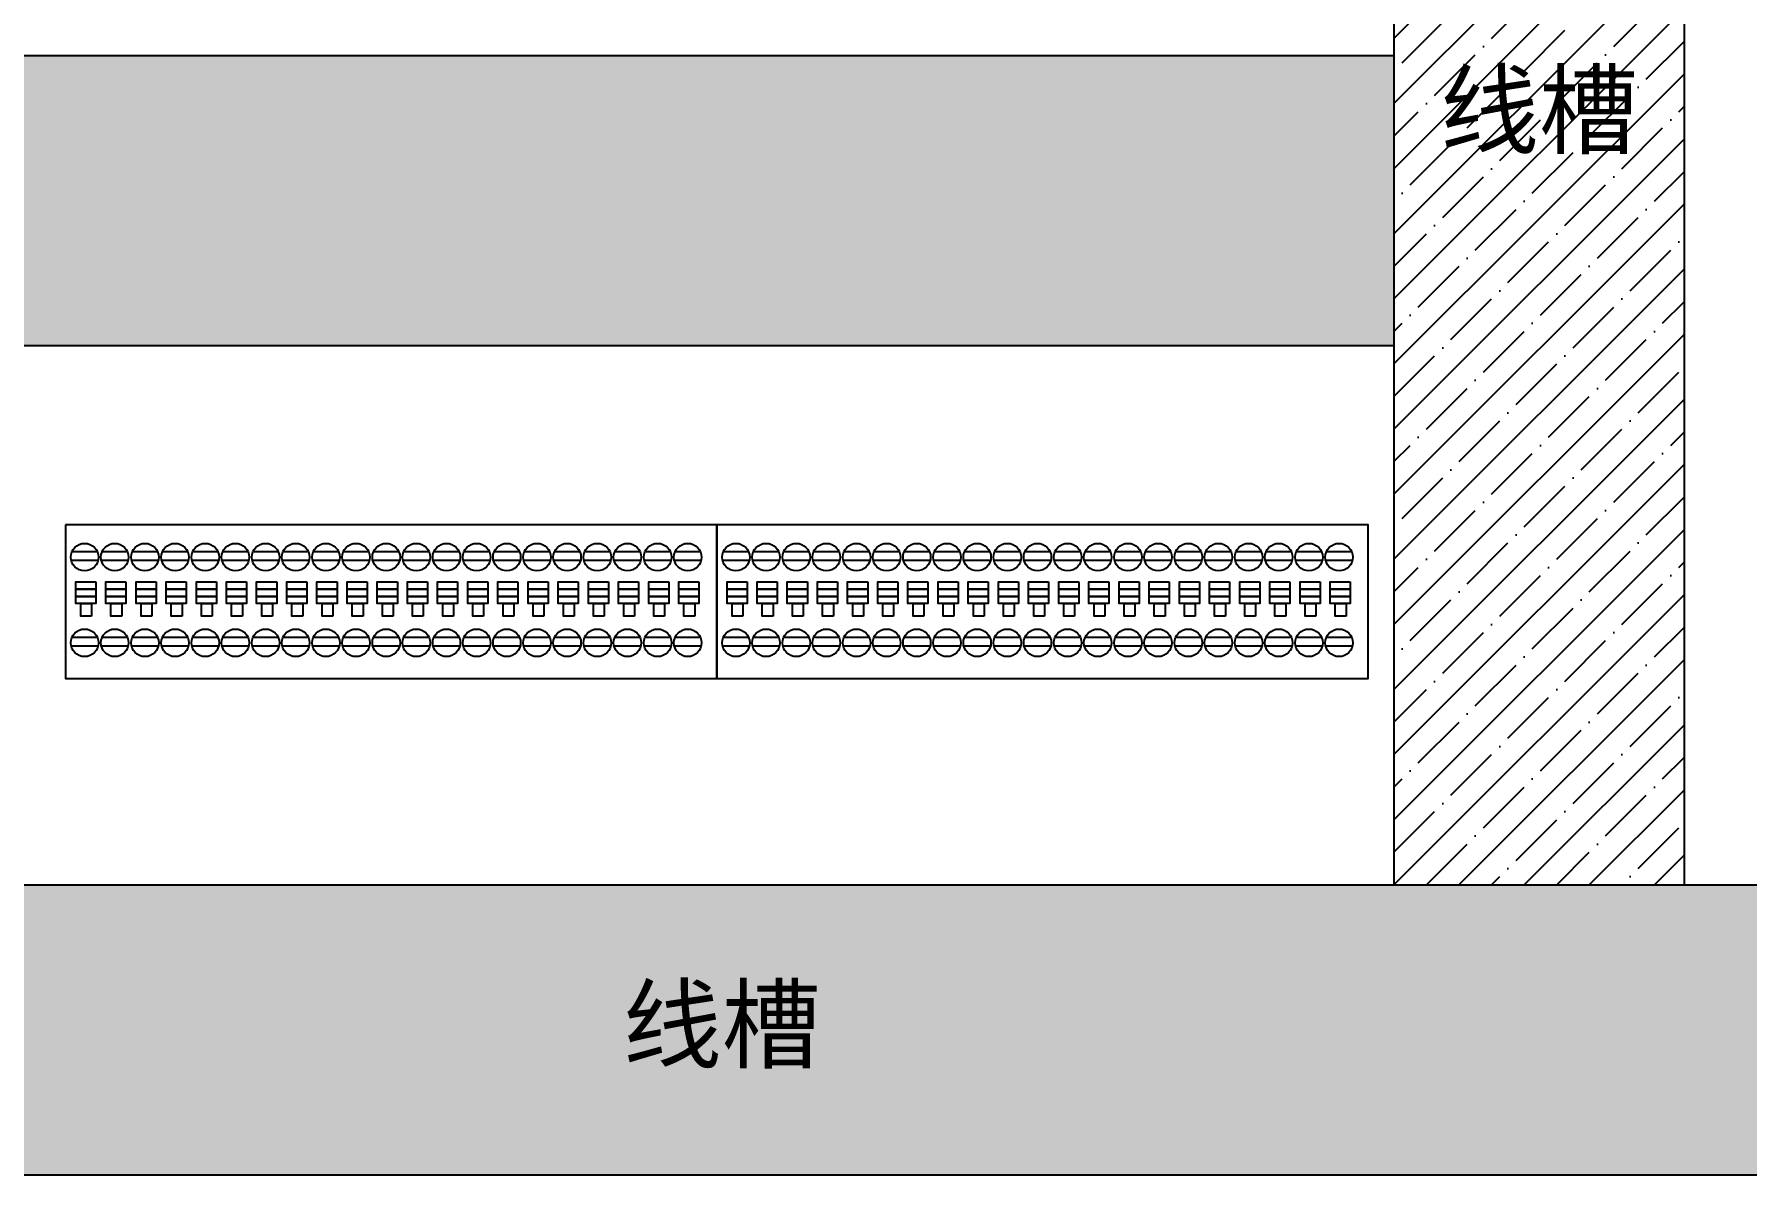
# Model space of a CAD drawing. Header units: millimetres. Extents: x -97 to 5214, y -62 to 3239.
# Drawn here: x 3218.4 to 3454.5, y 639.4 to 796.7 of the extents above; entities that cross this region are included whole.
import ezdxf

# ---------------------------------------------------------------- set-up
doc = ezdxf.new("R2010")
doc.units = ezdxf.units.MM
doc.styles.get("Standard").update_dxf_attribs({"font": 'SimSun.ttf'})

msp = doc.modelspace()

# ---------------------------------------------------------------- hatches: boundary and pattern name
at = {"lineweight": -2}
h = msp.add_hatch(dxfattribs=at)
h.set_pattern_fill('ANSI35,_O', color=0)
h.set_pattern_definition([(45, (0, 0), (-4.490128, 4.490128), []), (45, (4.49, 0), (-4.490128, 4.490128), [7.9375, -1.5875, 0, -1.5875])])
h.paths.add_polyline_path([(3936.475, 1099.417), (2736.475, 1099.417), (2736.475, 639.417), (3936.475, 639.417)])
h.paths.add_polyline_path([(2776.475, 679.417), (2776.475, 1059.417), (3896.475, 1059.417), (3896.475, 679.417)], flags=16)
h.paths.add_polyline_path([(3229.928, 707.861), (3140.141, 707.861), (3140.141, 729.076), (3229.928, 729.076), (3319.714, 729.076), (3319.714, 707.861)], flags=0)
h.paths.add_polyline_path([(3234.793, 712.793, -1), (3238.602, 712.793, -1)], flags=0)
h.paths.add_polyline_path([(3238.951, 712.793, -1), (3242.76, 712.793, -1)], flags=0)
h.paths.add_polyline_path([(3230.635, 712.793, -1), (3234.444, 712.793, -1)], flags=0)
h.paths.add_polyline_path([(3243.108, 712.793, -1), (3246.917, 712.793, -1)], flags=0)
h.paths.add_polyline_path([(3247.266, 712.793, -1), (3251.075, 712.793, -1)], flags=0)
h.paths.add_polyline_path([(3224.002, 712.793, -1), (3227.811, 712.793, -1)], flags=0)
h.paths.add_polyline_path([(3251.424, 712.793, -1), (3255.233, 712.793, -1)], flags=0)
h.paths.add_polyline_path([(3219.844, 712.793, -1), (3223.653, 712.793, -1)], flags=0)
h.paths.add_polyline_path([(3255.581, 712.793, -1), (3259.39, 712.793, -1)], flags=0)
h.paths.add_polyline_path([(3215.686, 712.793, -1), (3219.495, 712.793, -1)], flags=0)
h.paths.add_polyline_path([(3259.739, 712.793, -1), (3263.548, 712.793, -1)], flags=0)
h.paths.add_polyline_path([(3211.529, 712.793, -1), (3215.338, 712.793, -1)], flags=0)
h.paths.add_polyline_path([(3237.658, 716.49), (3236.175, 716.49), (3236.175, 718.208), (3235.471, 718.208), (3235.471, 719.206), (3235.471, 720.203), (3235.471, 721.201), (3238.235, 721.201), (3238.235, 720.203), (3238.235, 719.206), (3238.235, 718.208), (3237.658, 718.208)], flags=0)
h.paths.add_polyline_path([(3240.332, 716.49), (3240.332, 718.208), (3239.629, 718.208), (3239.629, 719.206), (3239.629, 720.203), (3239.629, 721.201), (3242.392, 721.201), (3242.392, 720.203), (3242.392, 719.206), (3242.392, 718.208), (3241.816, 718.208), (3241.816, 716.49)], flags=0)
h.paths.add_polyline_path([(3233.501, 716.49), (3232.017, 716.49), (3232.017, 718.208), (3231.313, 718.208), (3231.313, 719.206), (3231.313, 720.203), (3231.313, 721.201), (3234.077, 721.201), (3234.077, 720.203), (3234.077, 719.206), (3234.077, 718.208), (3233.501, 718.208)], flags=0)
h.paths.add_polyline_path([(3244.49, 716.49), (3244.49, 718.208), (3243.786, 718.208), (3243.786, 719.206), (3243.786, 720.203), (3243.786, 721.201), (3246.55, 721.201), (3246.55, 720.203), (3246.55, 719.206), (3246.55, 718.208), (3245.973, 718.208), (3245.973, 716.49)], flags=0)
h.paths.add_polyline_path([(3248.648, 716.49), (3248.648, 718.208), (3247.944, 718.208), (3247.944, 719.206), (3247.944, 720.203), (3247.944, 721.201), (3250.707, 721.201), (3250.707, 720.203), (3250.707, 719.206), (3250.707, 718.208), (3250.131, 718.208), (3250.131, 716.49)], flags=0)
h.paths.add_polyline_path([(3226.867, 716.49), (3225.383, 716.49), (3225.383, 718.208), (3224.68, 718.208), (3224.68, 719.206), (3224.68, 720.203), (3224.68, 721.201), (3227.443, 721.201), (3227.443, 720.203), (3227.443, 719.206), (3227.443, 718.208), (3226.867, 718.208)], flags=0)
h.paths.add_polyline_path([(3263.896, 712.793, -1), (3267.705, 712.793, -1)], flags=0)
h.paths.add_polyline_path([(3207.371, 712.793, -1), (3211.18, 712.793, -1)], flags=0)
h.paths.add_polyline_path([(3252.805, 716.49), (3252.805, 718.208), (3252.102, 718.208), (3252.102, 719.206), (3252.102, 720.203), (3252.102, 721.201), (3254.865, 721.201), (3254.865, 720.203), (3254.865, 719.206), (3254.865, 718.208), (3254.289, 718.208), (3254.289, 716.49)], flags=0)
h.paths.add_polyline_path([(3222.709, 716.49), (3221.226, 716.49), (3221.226, 718.208), (3220.522, 718.208), (3220.522, 719.206), (3220.522, 720.203), (3220.522, 721.201), (3223.285, 721.201), (3223.285, 720.203), (3223.285, 719.206), (3223.285, 718.208), (3222.709, 718.208)], flags=0)
h.paths.add_polyline_path([(3256.963, 716.49), (3256.963, 718.208), (3256.259, 718.208), (3256.259, 719.206), (3256.259, 720.203), (3256.259, 721.201), (3259.023, 721.201), (3259.023, 720.203), (3259.023, 719.206), (3259.023, 718.208), (3258.446, 718.208), (3258.446, 716.49)], flags=0)
h.paths.add_polyline_path([(3218.551, 716.49), (3217.068, 716.49), (3217.068, 718.208), (3216.364, 718.208), (3216.364, 719.206), (3216.364, 720.203), (3216.364, 721.201), (3219.128, 721.201), (3219.128, 720.203), (3219.128, 719.206), (3219.128, 718.208), (3218.551, 718.208)], flags=0)
h.paths.add_polyline_path([(3268.054, 712.793, -1), (3271.863, 712.793, -1)], flags=0)
h.paths.add_polyline_path([(3203.214, 712.793, -1), (3207.023, 712.793, -1)], flags=0)
h.paths.add_polyline_path([(3261.12, 716.49), (3261.12, 718.208), (3260.417, 718.208), (3260.417, 719.206), (3260.417, 720.203), (3260.417, 721.201), (3263.18, 721.201), (3263.18, 720.203), (3263.18, 719.206), (3263.18, 718.208), (3262.604, 718.208), (3262.604, 716.49)], flags=0)
h.paths.add_polyline_path([(3214.394, 716.49), (3212.91, 716.49), (3212.91, 718.208), (3212.207, 718.208), (3212.207, 719.206), (3212.207, 720.203), (3212.207, 721.201), (3214.97, 721.201), (3214.97, 720.203), (3214.97, 719.206), (3214.97, 718.208), (3214.394, 718.208)], flags=0)
h.paths.add_polyline_path([(3272.212, 712.793, -1), (3276.021, 712.793, -1)], flags=0)
h.paths.add_polyline_path([(3199.056, 712.793, -1), (3202.865, 712.793, -1)], flags=0)
h.paths.add_polyline_path([(3234.793, 724.617, -1), (3238.602, 724.617, -1)], flags=0)
h.paths.add_polyline_path([(3238.951, 724.617, -1), (3242.76, 724.617, -1)], flags=0)
h.paths.add_polyline_path([(3265.278, 716.49), (3265.278, 718.208), (3264.574, 718.208), (3264.574, 719.206), (3264.574, 720.203), (3264.574, 721.201), (3267.338, 721.201), (3267.338, 720.203), (3267.338, 719.206), (3267.338, 718.208), (3266.761, 718.208), (3266.761, 716.49)], flags=0)
h.paths.add_polyline_path([(3230.635, 724.617, -1), (3234.444, 724.617, -1)], flags=0)
h.paths.add_polyline_path([(3210.236, 716.49), (3208.753, 716.49), (3208.753, 718.208), (3208.049, 718.208), (3208.049, 719.206), (3208.049, 720.203), (3208.049, 721.201), (3210.813, 721.201), (3210.813, 720.203), (3210.813, 719.206), (3210.813, 718.208), (3210.236, 718.208)], flags=0)
h.paths.add_polyline_path([(3243.108, 724.617, -1), (3246.917, 724.617, -1)], flags=0)
h.paths.add_polyline_path([(3247.266, 724.617, -1), (3251.075, 724.617, -1)], flags=0)
h.paths.add_polyline_path([(3224.002, 724.617, -1), (3227.811, 724.617, -1)], flags=0)
h.paths.add_polyline_path([(3251.424, 724.617, -1), (3255.233, 724.617, -1)], flags=0)
h.paths.add_polyline_path([(3219.844, 724.617, -1), (3223.653, 724.617, -1)], flags=0)
h.paths.add_polyline_path([(3276.369, 712.793, -1), (3280.178, 712.793, -1)], flags=0)
h.paths.add_polyline_path([(3269.436, 716.49), (3269.436, 718.208), (3268.732, 718.208), (3268.732, 719.206), (3268.732, 720.203), (3268.732, 721.201), (3271.495, 721.201), (3271.495, 720.203), (3271.495, 719.206), (3271.495, 718.208), (3270.919, 718.208), (3270.919, 716.49)], flags=0)
h.paths.add_polyline_path([(3206.079, 716.49), (3204.595, 716.49), (3204.595, 718.208), (3203.892, 718.208), (3203.892, 719.206), (3203.892, 720.203), (3203.892, 721.201), (3206.655, 721.201), (3206.655, 720.203), (3206.655, 719.206), (3206.655, 718.208), (3206.079, 718.208)], flags=0)
h.paths.add_polyline_path([(3194.898, 712.793, -1), (3198.707, 712.793, -1)], flags=0)
h.paths.add_polyline_path([(3255.581, 724.617, -1), (3259.39, 724.617, -1)], flags=0)
h.paths.add_polyline_path([(3215.686, 724.617, -1), (3219.495, 724.617, -1)], flags=0)
h.paths.add_polyline_path([(3273.593, 716.49), (3273.593, 718.208), (3272.89, 718.208), (3272.89, 719.206), (3272.89, 720.203), (3272.89, 721.201), (3275.653, 721.201), (3275.653, 720.203), (3275.653, 719.206), (3275.653, 718.208), (3275.077, 718.208), (3275.077, 716.49)], flags=0)
h.paths.add_polyline_path([(3259.739, 724.617, -1), (3263.548, 724.617, -1)], flags=0)
h.paths.add_polyline_path([(3201.921, 716.49), (3200.438, 716.49), (3200.438, 718.208), (3199.734, 718.208), (3199.734, 719.206), (3199.734, 720.203), (3199.734, 721.201), (3202.497, 721.201), (3202.497, 720.203), (3202.497, 719.206), (3202.497, 718.208), (3201.921, 718.208)], flags=0)
h.paths.add_polyline_path([(3211.529, 724.617, -1), (3215.338, 724.617, -1)], flags=0)
h.paths.add_polyline_path([(3280.527, 712.793, -1), (3284.336, 712.793, -1)], flags=0)
h.paths.add_polyline_path([(3190.741, 712.793, -1), (3194.55, 712.793, -1)], flags=0)
h.paths.add_polyline_path([(3263.896, 724.617, -1), (3267.705, 724.617, -1)], flags=0)
h.paths.add_polyline_path([(3207.371, 724.617, -1), (3211.18, 724.617, -1)], flags=0)
h.paths.add_polyline_path([(3277.751, 716.49), (3277.751, 718.208), (3277.047, 718.208), (3277.047, 719.206), (3277.047, 720.203), (3277.047, 721.201), (3279.811, 721.201), (3279.811, 720.203), (3279.811, 719.206), (3279.811, 718.208), (3279.234, 718.208), (3279.234, 716.49)], flags=0)
h.paths.add_polyline_path([(3197.763, 716.49), (3196.28, 716.49), (3196.28, 718.208), (3195.576, 718.208), (3195.576, 719.206), (3195.576, 720.203), (3195.576, 721.201), (3198.34, 721.201), (3198.34, 720.203), (3198.34, 719.206), (3198.34, 718.208), (3197.763, 718.208)], flags=0)
h.paths.add_polyline_path([(3284.684, 712.793, -1), (3288.493, 712.793, -1)], flags=0)
h.paths.add_polyline_path([(3268.054, 724.617, -1), (3271.863, 724.617, -1)], flags=0)
h.paths.add_polyline_path([(3186.583, 712.793, -1), (3190.392, 712.793, -1)], flags=0)
h.paths.add_polyline_path([(3203.214, 724.617, -1), (3207.023, 724.617, -1)], flags=0)
h.paths.add_polyline_path([(3281.908, 716.49), (3281.908, 718.208), (3281.205, 718.208), (3281.205, 719.206), (3281.205, 720.203), (3281.205, 721.201), (3283.968, 721.201), (3283.968, 720.203), (3283.968, 719.206), (3283.968, 718.208), (3283.392, 718.208), (3283.392, 716.49)], flags=0)
h.paths.add_polyline_path([(3193.606, 716.49), (3192.122, 716.49), (3192.122, 718.208), (3191.419, 718.208), (3191.419, 719.206), (3191.419, 720.203), (3191.419, 721.201), (3194.182, 721.201), (3194.182, 720.203), (3194.182, 719.206), (3194.182, 718.208), (3193.606, 718.208)], flags=0)
h.paths.add_polyline_path([(3272.212, 724.617, -1), (3276.021, 724.617, -1)], flags=0)
h.paths.add_polyline_path([(3199.056, 724.617, -1), (3202.865, 724.617, -1)], flags=0)
h.paths.add_polyline_path([(3288.842, 712.793, -1), (3292.651, 712.793, -1)], flags=0)
h.paths.add_polyline_path([(3182.426, 712.793, -1), (3186.234, 712.793, -1)], flags=0)
h.paths.add_polyline_path([(3276.369, 724.617, -1), (3280.178, 724.617, -1)], flags=0)
h.paths.add_polyline_path([(3286.066, 716.49), (3286.066, 718.208), (3285.362, 718.208), (3285.362, 719.206), (3285.362, 720.203), (3285.362, 721.201), (3288.126, 721.201), (3288.126, 720.203), (3288.126, 719.206), (3288.126, 718.208), (3287.549, 718.208), (3287.549, 716.49)], flags=0)
h.paths.add_polyline_path([(3189.448, 716.49), (3187.965, 716.49), (3187.965, 718.208), (3187.261, 718.208), (3187.261, 719.206), (3187.261, 720.203), (3187.261, 721.201), (3190.025, 721.201), (3190.025, 720.203), (3190.025, 719.206), (3190.025, 718.208), (3189.448, 718.208)], flags=0)
h.paths.add_polyline_path([(3194.898, 724.617, -1), (3198.707, 724.617, -1)], flags=0)
h.paths.add_polyline_path([(3293, 712.793, -1), (3296.809, 712.793, -1)], flags=0)
h.paths.add_polyline_path([(3178.268, 712.793, -1), (3182.077, 712.793, -1)], flags=0)
h.paths.add_polyline_path([(3280.527, 724.617, -1), (3284.336, 724.617, -1)], flags=0)
h.paths.add_polyline_path([(3190.741, 724.617, -1), (3194.55, 724.617, -1)], flags=0)
h.paths.add_polyline_path([(3290.224, 716.49), (3290.224, 718.208), (3289.52, 718.208), (3289.52, 719.206), (3289.52, 720.203), (3289.52, 721.201), (3292.283, 721.201), (3292.283, 720.203), (3292.283, 719.206), (3292.283, 718.208), (3291.707, 718.208), (3291.707, 716.49)], flags=0)
h.paths.add_polyline_path([(3185.291, 716.49), (3183.807, 716.49), (3183.807, 718.208), (3183.104, 718.208), (3183.104, 719.206), (3183.104, 720.203), (3183.104, 721.201), (3185.867, 721.201), (3185.867, 720.203), (3185.867, 719.206), (3185.867, 718.208), (3185.291, 718.208)], flags=0)
h.paths.add_polyline_path([(3284.684, 724.617, -1), (3288.493, 724.617, -1)], flags=0)
h.paths.add_polyline_path([(3297.157, 712.793, -1), (3300.966, 712.793, -1)], flags=0)
h.paths.add_polyline_path([(3186.583, 724.617, -1), (3190.392, 724.617, -1)], flags=0)
h.paths.add_polyline_path([(3174.11, 712.793, -1), (3177.919, 712.793, -1)], flags=0)
h.paths.add_polyline_path([(3294.381, 716.49), (3294.381, 718.208), (3293.678, 718.208), (3293.678, 719.206), (3293.678, 720.203), (3293.678, 721.201), (3296.441, 721.201), (3296.441, 720.203), (3296.441, 719.206), (3296.441, 718.208), (3295.865, 718.208), (3295.865, 716.49)], flags=0)
h.paths.add_polyline_path([(3181.133, 716.49), (3179.65, 716.49), (3179.65, 718.208), (3178.946, 718.208), (3178.946, 719.206), (3178.946, 720.203), (3178.946, 721.201), (3181.709, 721.201), (3181.709, 720.203), (3181.709, 719.206), (3181.709, 718.208), (3181.133, 718.208)], flags=0)
h.paths.add_polyline_path([(3288.842, 724.617, -1), (3292.651, 724.617, -1)], flags=0)
h.paths.add_polyline_path([(3182.426, 724.617, -1), (3186.234, 724.617, -1)], flags=0)
h.paths.add_polyline_path([(3301.315, 712.793, -1), (3305.124, 712.793, -1)], flags=0)
h.paths.add_polyline_path([(3169.953, 712.793, -1), (3173.762, 712.793, -1)], flags=0)
h.paths.add_polyline_path([(3298.539, 716.49), (3298.539, 718.208), (3297.835, 718.208), (3297.835, 719.206), (3297.835, 720.203), (3297.835, 721.201), (3300.599, 721.201), (3300.599, 720.203), (3300.599, 719.206), (3300.599, 718.208), (3300.022, 718.208), (3300.022, 716.49)], flags=0)
h.paths.add_polyline_path([(3176.975, 716.49), (3175.492, 716.49), (3175.492, 718.208), (3174.788, 718.208), (3174.788, 719.206), (3174.788, 720.203), (3174.788, 721.201), (3177.552, 721.201), (3177.552, 720.203), (3177.552, 719.206), (3177.552, 718.208), (3176.975, 718.208)], flags=0)
h.paths.add_polyline_path([(3293, 724.617, -1), (3296.809, 724.617, -1)], flags=0)
h.paths.add_polyline_path([(3178.268, 724.617, -1), (3182.077, 724.617, -1)], flags=0)
h.paths.add_polyline_path([(3305.472, 712.793, -1), (3309.281, 712.793, -1)], flags=0)
h.paths.add_polyline_path([(3165.795, 712.793, -1), (3169.604, 712.793, -1)], flags=0)
h.paths.add_polyline_path([(3302.696, 716.49), (3302.696, 718.208), (3301.993, 718.208), (3301.993, 719.206), (3301.993, 720.203), (3301.993, 721.201), (3304.756, 721.201), (3304.756, 720.203), (3304.756, 719.206), (3304.756, 718.208), (3304.18, 718.208), (3304.18, 716.49)], flags=0)
h.paths.add_polyline_path([(3172.818, 716.49), (3171.334, 716.49), (3171.334, 718.208), (3170.631, 718.208), (3170.631, 719.206), (3170.631, 720.203), (3170.631, 721.201), (3173.394, 721.201), (3173.394, 720.203), (3173.394, 719.206), (3173.394, 718.208), (3172.818, 718.208)], flags=0)
h.paths.add_polyline_path([(3297.157, 724.617, -1), (3300.966, 724.617, -1)], flags=0)
h.paths.add_polyline_path([(3174.11, 724.617, -1), (3177.919, 724.617, -1)], flags=0)
h.paths.add_polyline_path([(3309.63, 712.793, -1), (3313.439, 712.793, -1)], flags=0)
h.paths.add_polyline_path([(3306.854, 716.49), (3306.854, 718.208), (3306.15, 718.208), (3306.15, 719.206), (3306.15, 720.203), (3306.15, 721.201), (3308.914, 721.201), (3308.914, 720.203), (3308.914, 719.206), (3308.914, 718.208), (3308.337, 718.208), (3308.337, 716.49)], flags=0)
h.paths.add_polyline_path([(3161.637, 712.793, -1), (3165.446, 712.793, -1)], flags=0)
h.paths.add_polyline_path([(3168.66, 716.49), (3167.177, 716.49), (3167.177, 718.208), (3166.473, 718.208), (3166.473, 719.206), (3166.473, 720.203), (3166.473, 721.201), (3169.237, 721.201), (3169.237, 720.203), (3169.237, 719.206), (3169.237, 718.208), (3168.66, 718.208)], flags=0)
h.paths.add_polyline_path([(3301.315, 724.617, -1), (3305.124, 724.617, -1)], flags=0)
h.paths.add_polyline_path([(3169.953, 724.617, -1), (3173.762, 724.617, -1)], flags=0)
h.paths.add_polyline_path([(3313.788, 712.793, -1), (3317.597, 712.793, -1)], flags=0)
h.paths.add_polyline_path([(3311.012, 716.49), (3311.012, 718.208), (3310.308, 718.208), (3310.308, 719.206), (3310.308, 720.203), (3310.308, 721.201), (3313.071, 721.201), (3313.071, 720.203), (3313.071, 719.206), (3313.071, 718.208), (3312.495, 718.208), (3312.495, 716.49)], flags=0)
h.paths.add_polyline_path([(3164.503, 716.49), (3163.019, 716.49), (3163.019, 718.208), (3162.315, 718.208), (3162.315, 719.206), (3162.315, 720.203), (3162.315, 721.201), (3165.079, 721.201), (3165.079, 720.203), (3165.079, 719.206), (3165.079, 718.208), (3164.503, 718.208)], flags=0)
h.paths.add_polyline_path([(3157.48, 712.793, -1), (3161.289, 712.793, -1)], flags=0)
h.paths.add_polyline_path([(3305.472, 724.617, -1), (3309.281, 724.617, -1)], flags=0)
h.paths.add_polyline_path([(3165.795, 724.617, -1), (3169.604, 724.617, -1)], flags=0)
h.paths.add_polyline_path([(3315.169, 716.49), (3315.169, 718.208), (3314.466, 718.208), (3314.466, 719.206), (3314.466, 720.203), (3314.466, 721.201), (3317.229, 721.201), (3317.229, 720.203), (3317.229, 719.206), (3317.229, 718.208), (3316.653, 718.208), (3316.653, 716.49)], flags=0)
h.paths.add_polyline_path([(3160.345, 716.49), (3158.862, 716.49), (3158.862, 718.208), (3158.158, 718.208), (3158.158, 719.206), (3158.158, 720.203), (3158.158, 721.201), (3160.921, 721.201), (3160.921, 720.203), (3160.921, 719.206), (3160.921, 718.208), (3160.345, 718.208)], flags=0)
h.paths.add_polyline_path([(3309.63, 724.617, -1), (3313.439, 724.617, -1)], flags=0)
h.paths.add_polyline_path([(3153.322, 712.793, -1), (3157.131, 712.793, -1)], flags=0)
h.paths.add_polyline_path([(3161.637, 724.617, -1), (3165.446, 724.617, -1)], flags=0)
h.paths.add_polyline_path([(3313.788, 724.617, -1), (3317.597, 724.617, -1)], flags=0)
h.paths.add_polyline_path([(3156.187, 716.49), (3154.704, 716.49), (3154.704, 718.208), (3154, 718.208), (3154, 719.206), (3154, 720.203), (3154, 721.201), (3156.764, 721.201), (3156.764, 720.203), (3156.764, 719.206), (3156.764, 718.208), (3156.187, 718.208)], flags=0)
h.paths.add_polyline_path([(3157.48, 724.617, -1), (3161.289, 724.617, -1)], flags=0)
h.paths.add_polyline_path([(3149.165, 712.793, -1), (3152.974, 712.793, -1)], flags=0)
h.paths.add_polyline_path([(3152.03, 716.49), (3150.546, 716.49), (3150.546, 718.208), (3149.843, 718.208), (3149.843, 719.206), (3149.843, 720.203), (3149.843, 721.201), (3152.606, 721.201), (3152.606, 720.203), (3152.606, 719.206), (3152.606, 718.208), (3152.03, 718.208)], flags=0)
h.paths.add_polyline_path([(3153.322, 724.617, -1), (3157.131, 724.617, -1)], flags=0)
h.paths.add_polyline_path([(3145.007, 712.793, -1), (3148.816, 712.793, -1)], flags=0)
h.paths.add_polyline_path([(3149.165, 724.617, -1), (3152.974, 724.617, -1)], flags=0)
h.paths.add_polyline_path([(3147.872, 716.49), (3146.389, 716.49), (3146.389, 718.208), (3145.685, 718.208), (3145.685, 719.206), (3145.685, 720.203), (3145.685, 721.201), (3148.448, 721.201), (3148.448, 720.203), (3148.448, 719.206), (3148.448, 718.208), (3147.872, 718.208)], flags=0)
h.paths.add_polyline_path([(3140.849, 712.793, -1), (3144.658, 712.793, -1)], flags=0)
h.paths.add_polyline_path([(3145.007, 724.617, -1), (3148.816, 724.617, -1)], flags=0)
h.paths.add_polyline_path([(3143.714, 716.49), (3142.231, 716.49), (3142.231, 718.208), (3141.527, 718.208), (3141.527, 719.206), (3141.527, 720.203), (3141.527, 721.201), (3144.291, 721.201), (3144.291, 720.203), (3144.291, 719.206), (3144.291, 718.208), (3143.714, 718.208)], flags=0)
h.paths.add_polyline_path([(3140.849, 724.617, -1), (3144.658, 724.617, -1)], flags=0)
h.paths.add_polyline_path([(3120.746, 689.607), (3060.746, 689.607), (3060.746, 739.607), (3120.746, 739.607)], flags=0)
h.paths.add_polyline_path([(3113.012, 699.901, -1), (3119.012, 699.901, -1)], flags=0)
h.paths.add_polyline_path([(3103.012, 699.901, -1), (3109.012, 699.901, -1)], flags=0)
h.paths.add_polyline_path([(3113.012, 729.766, -1), (3119.012, 729.766, -1)], flags=0)
h.paths.add_polyline_path([(3093.012, 699.901, -1), (3099.012, 699.901, -1)], flags=0)
h.paths.add_polyline_path([(3103.012, 729.766, -1), (3109.012, 729.766, -1)], flags=0)
h.paths.add_polyline_path([(3083.012, 699.901, -1), (3089.012, 699.901, -1)], flags=0)
h.paths.add_polyline_path([(3093.012, 729.766, -1), (3099.012, 729.766, -1)], flags=0)
h.paths.add_polyline_path([(3073.012, 699.901, -1), (3079.012, 699.901, -1)], flags=0)
h.paths.add_polyline_path([(3083.012, 729.766, -1), (3089.012, 729.766, -1)], flags=0)
h.paths.add_polyline_path([(3073.012, 729.766, -1), (3079.012, 729.766, -1)], flags=0)
h.paths.add_polyline_path([(3063.012, 699.901, -1), (3069.012, 699.901, -1)], flags=0)
h.paths.add_polyline_path([(3063.012, 729.766, -1), (3069.012, 729.766, -1)], flags=0)
h.paths.add_polyline_path([(3201.475, 964.417), (3171.475, 964.417), (3171.475, 1049.417), (3201.475, 1049.417)], flags=0)
h.paths.add_polyline_path([(2991.475, 964.417), (2961.475, 964.417), (2961.475, 1049.417), (2991.475, 1049.417)], flags=0)
h.paths.add_polyline_path([(3643.415, 718.727), (3643.415, 838.727), (3728.415, 838.727), (3728.415, 718.727)], flags=0)
h.paths.add_polyline_path([(3757.723, 732.943), (3757.723, 812.943), (3867.723, 812.943), (3867.723, 732.943)], flags=0)
h.paths.add_polyline_path([(3073.459, 710.533), (3107.959, 710.533), (3107.959, 720.144), (3073.459, 720.144)], flags=8)
h.paths.add_polyline_path([(3088.127, 768.165), (3121.571, 768.165), (3121.571, 787.387), (3088.127, 787.387)], flags=8)
h.paths.add_polyline_path([(3408.975, 775.099), (3442.419, 775.099), (3442.419, 794.321), (3408.975, 794.321)], flags=8)
h.paths.add_polyline_path([(3900.402, 880.57), (3933.846, 880.57), (3933.846, 899.793), (3900.402, 899.793)], flags=24)
h.paths.add_polyline_path([(2738.988, 888.327), (2772.432, 888.327), (2772.432, 907.549), (2738.988, 907.549)], flags=24)
h.paths.add_polyline_path([(3296.309, 648.946), (3329.753, 648.946), (3329.753, 668.168), (3296.309, 668.168)], flags=24)
h.paths.add_polyline_path([(3303.957, 904.492), (3337.401, 904.492), (3337.401, 923.715), (3303.957, 923.715)], flags=8)
h.paths.add_polyline_path([(3301.244, 1071.583), (3334.688, 1071.583), (3334.688, 1090.805), (3301.244, 1090.805)], flags=24)
h.paths.add_polyline_path([(3796.109, 770.256), (3828.583, 770.256), (3828.583, 779.303), (3796.109, 779.303)], flags=8)
h.paths.add_polyline_path([(3667.295, 773.954), (3703.116, 773.954), (3703.116, 783.001), (3667.295, 783.001)], flags=8)
h.paths.add_polyline_path([(3172.435, 1004.675), (3191.548, 1004.675), (3191.548, 1021.565), (3172.435, 1021.565)], flags=8)
h.paths.add_polyline_path([(2965.07, 999.198), (2984.315, 999.198), (2984.315, 1016.089), (2965.07, 1016.089)], flags=8)
h = msp.add_hatch(dxfattribs=at)
h.set_pattern_fill('ANSI35,_I', color=0, style=2)
h.set_pattern_definition([(45, (3405.836, 679.4175), (-4.49013, 4.49013), []), (45, (3410.326, 679.4175), (-4.49013, 4.49013), [7.9375, -1.5875, 0, -1.5875])])
h.paths.add_polyline_path([(3445.836, 894.417), (3405.836, 894.417), (3405.836, 679.417), (3445.836, 679.417)])
h.paths.add_polyline_path([(3408.975, 775.099), (3442.419, 775.099), (3442.419, 794.321), (3408.975, 794.321)], flags=24)
h = msp.add_hatch(dxfattribs=at)
h.set_pattern_fill('ANSI35', color=0, style=0)
h.paths.add_polyline_path([(3405.836, 793.754), (2776.475, 793.754), (2776.475, 753.754), (3405.836, 753.754)])
h.paths.add_polyline_path([(3088.127, 768.165), (3121.571, 768.165), (3121.571, 787.387), (3088.127, 787.387)], flags=24)

# ---------------------------------------------------------------- linework, layer by layer
at = {"color": 0, "lineweight": -2}
for p, q in [((3405.836, 894.417), (3405.836, 679.417)), ((3445.836, 894.75), (3445.836, 679.417)), ((3405.836, 793.754), (2776.475, 793.754)), ((3405.836, 753.754), (2776.475, 753.754)), ((2776.475, 679.417), (3896.475, 679.417))]:
    msp.add_line(p, q, dxfattribs=at)
at = {"color": 0}
for p, q in [((3227.077, 725.359), (3223.624, 725.359)), ((3231.235, 725.359), (3227.782, 725.359)), ((3235.393, 725.359), (3231.939, 725.359)), ((3239.55, 725.359), (3236.097, 725.359)), ((3243.708, 725.359), (3240.255, 725.359)), ((3247.865, 725.359), (3244.412, 725.359)), ((3252.023, 725.359), (3248.57, 725.359)), ((3256.181, 725.359), (3252.728, 725.359)), ((3260.338, 725.359), (3256.885, 725.359)), ((3264.496, 725.359), (3261.043, 725.359)), ((3268.653, 725.359), (3265.2, 725.359)), ((3272.811, 725.359), (3269.358, 725.359)), ((3276.969, 725.359), (3273.516, 725.359)), ((3281.126, 725.359), (3277.673, 725.359)), ((3285.284, 725.359), (3281.831, 725.359)), ((3289.441, 725.359), (3285.988, 725.359)), ((3293.599, 725.359), (3290.146, 725.359)), ((3297.757, 725.359), (3294.304, 725.359)), ((3301.914, 725.359), (3298.461, 725.359)), ((3306.072, 725.359), (3302.619, 725.359)), ((3310.229, 725.359), (3306.776, 725.359)), ((3316.863, 725.359), (3313.41, 725.359)), ((3321.021, 725.359), (3317.568, 725.359)), ((3325.179, 725.359), (3321.726, 725.359)), ((3329.336, 725.359), (3325.883, 725.359)), ((3333.494, 725.359), (3330.041, 725.359)), ((3337.651, 725.359), (3334.198, 725.359)), ((3341.809, 725.359), (3338.356, 725.359)), ((3345.967, 725.359), (3342.514, 725.359)), ((3350.124, 725.359), (3346.671, 725.359)), ((3354.282, 725.359), (3350.829, 725.359)), ((3358.439, 725.359), (3354.986, 725.359)), ((3362.597, 725.359), (3359.144, 725.359)), ((3366.755, 725.359), (3363.302, 725.359)), ((3370.912, 725.359), (3367.459, 725.359)), ((3375.07, 725.359), (3371.617, 725.359)), ((3379.228, 725.359), (3375.774, 725.359)), ((3383.385, 725.359), (3379.932, 725.359)), ((3387.543, 725.359), (3384.09, 725.359)), ((3391.7, 725.359), (3388.247, 725.359)), ((3395.858, 725.359), (3392.405, 725.359)), ((3400.016, 725.359), (3396.563, 725.359)), ((3227.144, 724.163), (3223.558, 724.163)), ((3231.301, 724.163), (3227.715, 724.163)), ((3235.459, 724.163), (3231.873, 724.163)), ((3239.617, 724.163), (3236.031, 724.163)), ((3243.774, 724.163), (3240.188, 724.163)), ((3247.932, 724.163), (3244.346, 724.163)), ((3252.089, 724.163), (3248.504, 724.163)), ((3256.247, 724.163), (3252.661, 724.163)), ((3260.405, 724.163), (3256.819, 724.163)), ((3264.562, 724.163), (3260.976, 724.163)), ((3268.72, 724.163), (3265.134, 724.163)), ((3272.877, 724.163), (3269.292, 724.163)), ((3277.035, 724.163), (3273.449, 724.163)), ((3281.193, 724.163), (3277.607, 724.163)), ((3285.35, 724.163), (3281.764, 724.163)), ((3289.508, 724.163), (3285.922, 724.163)), ((3293.665, 724.163), (3290.08, 724.163)), ((3297.823, 724.163), (3294.237, 724.163)), ((3301.981, 724.163), (3298.395, 724.163)), ((3306.138, 724.163), (3302.552, 724.163)), ((3310.296, 724.163), (3306.71, 724.163)), ((3316.93, 724.163), (3313.344, 724.163)), ((3321.087, 724.163), (3317.502, 724.163)), ((3325.245, 724.163), (3321.659, 724.163)), ((3329.403, 724.163), (3325.817, 724.163)), ((3333.56, 724.163), (3329.974, 724.163)), ((3337.718, 724.163), (3334.132, 724.163)), ((3341.875, 724.163), (3338.29, 724.163)), ((3346.033, 724.163), (3342.447, 724.163)), ((3350.191, 724.163), (3346.605, 724.163)), ((3354.348, 724.163), (3350.762, 724.163)), ((3358.506, 724.163), (3354.92, 724.163)), ((3362.663, 724.163), (3359.078, 724.163)), ((3366.821, 724.163), (3363.235, 724.163)), ((3370.979, 724.163), (3367.393, 724.163)), ((3375.136, 724.163), (3371.55, 724.163)), ((3379.294, 724.163), (3375.708, 724.163)), ((3383.452, 724.163), (3379.866, 724.163)), ((3387.609, 724.163), (3384.023, 724.163)), ((3391.767, 724.163), (3388.181, 724.163)), ((3395.924, 724.163), (3392.338, 724.163)), ((3400.082, 724.163), (3396.496, 724.163)), ((3227.077, 713.535), (3223.624, 713.535)), ((3231.235, 713.535), (3227.782, 713.535)), ((3235.393, 713.535), (3231.939, 713.535)), ((3239.55, 713.535), (3236.097, 713.535)), ((3243.708, 713.535), (3240.255, 713.535)), ((3247.865, 713.535), (3244.412, 713.535)), ((3252.023, 713.535), (3248.57, 713.535)), ((3256.181, 713.535), (3252.728, 713.535)), ((3260.338, 713.535), (3256.885, 713.535)), ((3264.496, 713.535), (3261.043, 713.535)), ((3268.653, 713.535), (3265.2, 713.535)), ((3272.811, 713.535), (3269.358, 713.535)), ((3276.969, 713.535), (3273.516, 713.535)), ((3281.126, 713.535), (3277.673, 713.535)), ((3285.284, 713.535), (3281.831, 713.535)), ((3289.441, 713.535), (3285.988, 713.535)), ((3293.599, 713.535), (3290.146, 713.535)), ((3297.757, 713.535), (3294.304, 713.535)), ((3301.914, 713.535), (3298.461, 713.535)), ((3306.072, 713.535), (3302.619, 713.535)), ((3310.229, 713.535), (3306.776, 713.535)), ((3316.863, 713.535), (3313.41, 713.535)), ((3321.021, 713.535), (3317.568, 713.535)), ((3325.179, 713.535), (3321.726, 713.535)), ((3329.336, 713.535), (3325.883, 713.535)), ((3333.494, 713.535), (3330.041, 713.535)), ((3337.651, 713.535), (3334.198, 713.535)), ((3341.809, 713.535), (3338.356, 713.535)), ((3345.967, 713.535), (3342.514, 713.535)), ((3350.124, 713.535), (3346.671, 713.535)), ((3354.282, 713.535), (3350.829, 713.535)), ((3358.439, 713.535), (3354.986, 713.535)), ((3362.597, 713.535), (3359.144, 713.535)), ((3366.755, 713.535), (3363.302, 713.535)), ((3370.912, 713.535), (3367.459, 713.535)), ((3375.07, 713.535), (3371.617, 713.535)), ((3379.228, 713.535), (3375.774, 713.535)), ((3383.385, 713.535), (3379.932, 713.535)), ((3387.543, 713.535), (3384.09, 713.535)), ((3391.7, 713.535), (3388.247, 713.535)), ((3395.858, 713.535), (3392.405, 713.535)), ((3400.016, 713.535), (3396.563, 713.535)), ((3227.144, 712.339), (3223.558, 712.339)), ((3231.301, 712.339), (3227.715, 712.339)), ((3235.459, 712.339), (3231.873, 712.339)), ((3239.617, 712.339), (3236.031, 712.339)), ((3243.774, 712.339), (3240.188, 712.339)), ((3247.932, 712.339), (3244.346, 712.339)), ((3252.089, 712.339), (3248.504, 712.339)), ((3256.247, 712.339), (3252.661, 712.339)), ((3260.405, 712.339), (3256.819, 712.339)), ((3264.562, 712.339), (3260.976, 712.339)), ((3268.72, 712.339), (3265.134, 712.339)), ((3272.877, 712.339), (3269.292, 712.339)), ((3277.035, 712.339), (3273.449, 712.339)), ((3281.193, 712.339), (3277.607, 712.339)), ((3285.35, 712.339), (3281.764, 712.339)), ((3289.508, 712.339), (3285.922, 712.339)), ((3293.665, 712.339), (3290.08, 712.339)), ((3297.823, 712.339), (3294.237, 712.339)), ((3301.981, 712.339), (3298.395, 712.339)), ((3306.138, 712.339), (3302.552, 712.339)), ((3310.296, 712.339), (3306.71, 712.339)), ((3316.93, 712.339), (3313.344, 712.339)), ((3321.087, 712.339), (3317.502, 712.339)), ((3325.245, 712.339), (3321.659, 712.339)), ((3329.403, 712.339), (3325.817, 712.339)), ((3333.56, 712.339), (3329.974, 712.339)), ((3337.718, 712.339), (3334.132, 712.339)), ((3341.875, 712.339), (3338.29, 712.339)), ((3346.033, 712.339), (3342.447, 712.339)), ((3350.191, 712.339), (3346.605, 712.339)), ((3354.348, 712.339), (3350.762, 712.339)), ((3358.506, 712.339), (3354.92, 712.339)), ((3362.663, 712.339), (3359.078, 712.339)), ((3366.821, 712.339), (3363.235, 712.339)), ((3370.979, 712.339), (3367.393, 712.339)), ((3375.136, 712.339), (3371.55, 712.339)), ((3379.294, 712.339), (3375.708, 712.339)), ((3383.452, 712.339), (3379.866, 712.339)), ((3387.609, 712.339), (3384.023, 712.339)), ((3391.767, 712.339), (3388.181, 712.339)), ((3395.924, 712.339), (3392.338, 712.339)), ((3400.082, 712.339), (3396.496, 712.339))]:
    msp.add_line(p, q, dxfattribs=at)
at = {"color": 0, "lineweight": -2}
for points in [[(2736.475, 639.417), (3936.475, 639.417), (3936.475, 1099.417), (2736.475, 1099.417)], [(3222.733, 729.076), (3222.733, 707.861), (3312.519, 707.861), (3312.519, 729.076)], [(3312.519, 729.076), (3312.519, 707.861), (3402.305, 707.861), (3402.305, 729.076)]]:
    msp.add_lwpolyline(points, close=True, dxfattribs=at)
at = {"color": 0}
for points in [[(3226.883, 721.201), (3226.883, 720.203), (3224.119, 720.203), (3224.119, 721.201)], [(3226.883, 720.203), (3226.883, 719.206), (3224.119, 719.206), (3224.119, 720.203)], [(3231.04, 721.201), (3231.04, 720.203), (3228.277, 720.203), (3228.277, 721.201)], [(3231.04, 720.203), (3231.04, 719.206), (3228.277, 719.206), (3228.277, 720.203)], [(3235.198, 721.201), (3235.198, 720.203), (3232.434, 720.203), (3232.434, 721.201)], [(3235.198, 720.203), (3235.198, 719.206), (3232.434, 719.206), (3232.434, 720.203)], [(3239.355, 721.201), (3239.355, 720.203), (3236.592, 720.203), (3236.592, 721.201)], [(3239.355, 720.203), (3239.355, 719.206), (3236.592, 719.206), (3236.592, 720.203)], [(3243.513, 721.201), (3243.513, 720.203), (3240.75, 720.203), (3240.75, 721.201)], [(3243.513, 720.203), (3243.513, 719.206), (3240.75, 719.206), (3240.75, 720.203)], [(3247.671, 721.201), (3247.671, 720.203), (3244.907, 720.203), (3244.907, 721.201)], [(3247.671, 720.203), (3247.671, 719.206), (3244.907, 719.206), (3244.907, 720.203)], [(3251.828, 721.201), (3251.828, 720.203), (3249.065, 720.203), (3249.065, 721.201)], [(3251.828, 720.203), (3251.828, 719.206), (3249.065, 719.206), (3249.065, 720.203)], [(3255.986, 721.201), (3255.986, 720.203), (3253.222, 720.203), (3253.222, 721.201)], [(3255.986, 720.203), (3255.986, 719.206), (3253.222, 719.206), (3253.222, 720.203)], [(3260.143, 721.201), (3260.143, 720.203), (3257.38, 720.203), (3257.38, 721.201)], [(3260.143, 720.203), (3260.143, 719.206), (3257.38, 719.206), (3257.38, 720.203)], [(3264.301, 721.201), (3264.301, 720.203), (3261.538, 720.203), (3261.538, 721.201)], [(3264.301, 720.203), (3264.301, 719.206), (3261.538, 719.206), (3261.538, 720.203)], [(3268.459, 721.201), (3268.459, 720.203), (3265.695, 720.203), (3265.695, 721.201)], [(3268.459, 720.203), (3268.459, 719.206), (3265.695, 719.206), (3265.695, 720.203)], [(3272.616, 721.201), (3272.616, 720.203), (3269.853, 720.203), (3269.853, 721.201)], [(3272.616, 720.203), (3272.616, 719.206), (3269.853, 719.206), (3269.853, 720.203)], [(3276.774, 721.201), (3276.774, 720.203), (3274.01, 720.203), (3274.01, 721.201)], [(3276.774, 720.203), (3276.774, 719.206), (3274.01, 719.206), (3274.01, 720.203)], [(3280.932, 721.201), (3280.932, 720.203), (3278.168, 720.203), (3278.168, 721.201)], [(3280.932, 720.203), (3280.932, 719.206), (3278.168, 719.206), (3278.168, 720.203)], [(3285.089, 721.201), (3285.089, 720.203), (3282.326, 720.203), (3282.326, 721.201)], [(3285.089, 720.203), (3285.089, 719.206), (3282.326, 719.206), (3282.326, 720.203)], [(3289.247, 721.201), (3289.247, 720.203), (3286.483, 720.203), (3286.483, 721.201)], [(3289.247, 720.203), (3289.247, 719.206), (3286.483, 719.206), (3286.483, 720.203)], [(3293.404, 721.201), (3293.404, 720.203), (3290.641, 720.203), (3290.641, 721.201)], [(3293.404, 720.203), (3293.404, 719.206), (3290.641, 719.206), (3290.641, 720.203)], [(3297.562, 721.201), (3297.562, 720.203), (3294.798, 720.203), (3294.798, 721.201)], [(3297.562, 720.203), (3297.562, 719.206), (3294.798, 719.206), (3294.798, 720.203)], [(3301.72, 721.201), (3301.72, 720.203), (3298.956, 720.203), (3298.956, 721.201)], [(3301.72, 720.203), (3301.72, 719.206), (3298.956, 719.206), (3298.956, 720.203)], [(3305.877, 721.201), (3305.877, 720.203), (3303.114, 720.203), (3303.114, 721.201)], [(3305.877, 720.203), (3305.877, 719.206), (3303.114, 719.206), (3303.114, 720.203)], [(3310.035, 721.201), (3310.035, 720.203), (3307.271, 720.203), (3307.271, 721.201)], [(3310.035, 720.203), (3310.035, 719.206), (3307.271, 719.206), (3307.271, 720.203)], [(3316.669, 721.201), (3316.669, 720.203), (3313.905, 720.203), (3313.905, 721.201)], [(3316.669, 720.203), (3316.669, 719.206), (3313.905, 719.206), (3313.905, 720.203)], [(3320.826, 721.201), (3320.826, 720.203), (3318.063, 720.203), (3318.063, 721.201)], [(3320.826, 720.203), (3320.826, 719.206), (3318.063, 719.206), (3318.063, 720.203)], [(3324.984, 721.201), (3324.984, 720.203), (3322.22, 720.203), (3322.22, 721.201)], [(3324.984, 720.203), (3324.984, 719.206), (3322.22, 719.206), (3322.22, 720.203)], [(3329.141, 721.201), (3329.141, 720.203), (3326.378, 720.203), (3326.378, 721.201)], [(3329.141, 720.203), (3329.141, 719.206), (3326.378, 719.206), (3326.378, 720.203)], [(3333.299, 721.201), (3333.299, 720.203), (3330.536, 720.203), (3330.536, 721.201)], [(3333.299, 720.203), (3333.299, 719.206), (3330.536, 719.206), (3330.536, 720.203)], [(3337.457, 721.201), (3337.457, 720.203), (3334.693, 720.203), (3334.693, 721.201)], [(3337.457, 720.203), (3337.457, 719.206), (3334.693, 719.206), (3334.693, 720.203)], [(3341.614, 721.201), (3341.614, 720.203), (3338.851, 720.203), (3338.851, 721.201)], [(3341.614, 720.203), (3341.614, 719.206), (3338.851, 719.206), (3338.851, 720.203)], [(3345.772, 721.201), (3345.772, 720.203), (3343.008, 720.203), (3343.008, 721.201)], [(3345.772, 720.203), (3345.772, 719.206), (3343.008, 719.206), (3343.008, 720.203)], [(3349.93, 721.201), (3349.93, 720.203), (3347.166, 720.203), (3347.166, 721.201)], [(3349.93, 720.203), (3349.93, 719.206), (3347.166, 719.206), (3347.166, 720.203)], [(3354.087, 721.201), (3354.087, 720.203), (3351.324, 720.203), (3351.324, 721.201)], [(3354.087, 720.203), (3354.087, 719.206), (3351.324, 719.206), (3351.324, 720.203)], [(3358.245, 721.201), (3358.245, 720.203), (3355.481, 720.203), (3355.481, 721.201)], [(3358.245, 720.203), (3358.245, 719.206), (3355.481, 719.206), (3355.481, 720.203)], [(3362.402, 721.201), (3362.402, 720.203), (3359.639, 720.203), (3359.639, 721.201)], [(3362.402, 720.203), (3362.402, 719.206), (3359.639, 719.206), (3359.639, 720.203)], [(3366.56, 721.201), (3366.56, 720.203), (3363.797, 720.203), (3363.797, 721.201)], [(3366.56, 720.203), (3366.56, 719.206), (3363.797, 719.206), (3363.797, 720.203)], [(3370.718, 721.201), (3370.718, 720.203), (3367.954, 720.203), (3367.954, 721.201)], [(3370.718, 720.203), (3370.718, 719.206), (3367.954, 719.206), (3367.954, 720.203)], [(3374.875, 721.201), (3374.875, 720.203), (3372.112, 720.203), (3372.112, 721.201)], [(3374.875, 720.203), (3374.875, 719.206), (3372.112, 719.206), (3372.112, 720.203)], [(3379.033, 721.201), (3379.033, 720.203), (3376.269, 720.203), (3376.269, 721.201)], [(3379.033, 720.203), (3379.033, 719.206), (3376.269, 719.206), (3376.269, 720.203)], [(3383.19, 721.201), (3383.19, 720.203), (3380.427, 720.203), (3380.427, 721.201)], [(3383.19, 720.203), (3383.19, 719.206), (3380.427, 719.206), (3380.427, 720.203)], [(3387.348, 721.201), (3387.348, 720.203), (3384.585, 720.203), (3384.585, 721.201)], [(3387.348, 720.203), (3387.348, 719.206), (3384.585, 719.206), (3384.585, 720.203)], [(3391.506, 721.201), (3391.506, 720.203), (3388.742, 720.203), (3388.742, 721.201)], [(3391.506, 720.203), (3391.506, 719.206), (3388.742, 719.206), (3388.742, 720.203)], [(3395.663, 721.201), (3395.663, 720.203), (3392.9, 720.203), (3392.9, 721.201)], [(3395.663, 720.203), (3395.663, 719.206), (3392.9, 719.206), (3392.9, 720.203)], [(3399.821, 721.201), (3399.821, 720.203), (3397.057, 720.203), (3397.057, 721.201)], [(3399.821, 720.203), (3399.821, 719.206), (3397.057, 719.206), (3397.057, 720.203)], [(3226.883, 719.206), (3226.883, 718.208), (3224.119, 718.208), (3224.119, 719.206)], [(3226.306, 716.49), (3224.823, 716.49), (3224.823, 718.208), (3226.306, 718.208)], [(3231.04, 719.206), (3231.04, 718.208), (3228.277, 718.208), (3228.277, 719.206)], [(3230.464, 716.49), (3228.98, 716.49), (3228.98, 718.208), (3230.464, 718.208)], [(3235.198, 719.206), (3235.198, 718.208), (3232.434, 718.208), (3232.434, 719.206)], [(3234.621, 716.49), (3233.138, 716.49), (3233.138, 718.208), (3234.621, 718.208)], [(3239.355, 719.206), (3239.355, 718.208), (3236.592, 718.208), (3236.592, 719.206)], [(3238.779, 716.49), (3237.296, 716.49), (3237.296, 718.208), (3238.779, 718.208)], [(3243.513, 719.206), (3243.513, 718.208), (3240.75, 718.208), (3240.75, 719.206)], [(3242.937, 716.49), (3241.453, 716.49), (3241.453, 718.208), (3242.937, 718.208)], [(3247.671, 719.206), (3247.671, 718.208), (3244.907, 718.208), (3244.907, 719.206)], [(3247.094, 716.49), (3245.611, 716.49), (3245.611, 718.208), (3247.094, 718.208)], [(3251.828, 719.206), (3251.828, 718.208), (3249.065, 718.208), (3249.065, 719.206)], [(3251.252, 716.49), (3249.768, 716.49), (3249.768, 718.208), (3251.252, 718.208)], [(3255.986, 719.206), (3255.986, 718.208), (3253.222, 718.208), (3253.222, 719.206)], [(3255.409, 716.49), (3253.926, 716.49), (3253.926, 718.208), (3255.409, 718.208)], [(3260.143, 719.206), (3260.143, 718.208), (3257.38, 718.208), (3257.38, 719.206)], [(3259.567, 716.49), (3258.084, 716.49), (3258.084, 718.208), (3259.567, 718.208)], [(3264.301, 719.206), (3264.301, 718.208), (3261.538, 718.208), (3261.538, 719.206)], [(3263.725, 716.49), (3262.241, 716.49), (3262.241, 718.208), (3263.725, 718.208)], [(3268.459, 719.206), (3268.459, 718.208), (3265.695, 718.208), (3265.695, 719.206)], [(3267.882, 716.49), (3266.399, 716.49), (3266.399, 718.208), (3267.882, 718.208)], [(3272.616, 719.206), (3272.616, 718.208), (3269.853, 718.208), (3269.853, 719.206)], [(3272.04, 716.49), (3270.556, 716.49), (3270.556, 718.208), (3272.04, 718.208)], [(3276.774, 719.206), (3276.774, 718.208), (3274.01, 718.208), (3274.01, 719.206)], [(3276.197, 716.49), (3274.714, 716.49), (3274.714, 718.208), (3276.197, 718.208)], [(3280.932, 719.206), (3280.932, 718.208), (3278.168, 718.208), (3278.168, 719.206)], [(3280.355, 716.49), (3278.872, 716.49), (3278.872, 718.208), (3280.355, 718.208)], [(3285.089, 719.206), (3285.089, 718.208), (3282.326, 718.208), (3282.326, 719.206)], [(3284.513, 716.49), (3283.029, 716.49), (3283.029, 718.208), (3284.513, 718.208)], [(3289.247, 719.206), (3289.247, 718.208), (3286.483, 718.208), (3286.483, 719.206)], [(3288.67, 716.49), (3287.187, 716.49), (3287.187, 718.208), (3288.67, 718.208)], [(3293.404, 719.206), (3293.404, 718.208), (3290.641, 718.208), (3290.641, 719.206)], [(3292.828, 716.49), (3291.345, 716.49), (3291.345, 718.208), (3292.828, 718.208)], [(3297.562, 719.206), (3297.562, 718.208), (3294.798, 718.208), (3294.798, 719.206)], [(3296.986, 716.49), (3295.502, 716.49), (3295.502, 718.208), (3296.986, 718.208)], [(3301.72, 719.206), (3301.72, 718.208), (3298.956, 718.208), (3298.956, 719.206)], [(3301.143, 716.49), (3299.66, 716.49), (3299.66, 718.208), (3301.143, 718.208)], [(3305.877, 719.206), (3305.877, 718.208), (3303.114, 718.208), (3303.114, 719.206)], [(3305.301, 716.49), (3303.817, 716.49), (3303.817, 718.208), (3305.301, 718.208)], [(3310.035, 719.206), (3310.035, 718.208), (3307.271, 718.208), (3307.271, 719.206)], [(3309.458, 716.49), (3307.975, 716.49), (3307.975, 718.208), (3309.458, 718.208)], [(3316.669, 719.206), (3316.669, 718.208), (3313.905, 718.208), (3313.905, 719.206)], [(3316.092, 716.49), (3314.609, 716.49), (3314.609, 718.208), (3316.092, 718.208)], [(3320.826, 719.206), (3320.826, 718.208), (3318.063, 718.208), (3318.063, 719.206)], [(3320.25, 716.49), (3318.766, 716.49), (3318.766, 718.208), (3320.25, 718.208)], [(3324.984, 719.206), (3324.984, 718.208), (3322.22, 718.208), (3322.22, 719.206)], [(3324.407, 716.49), (3322.924, 716.49), (3322.924, 718.208), (3324.407, 718.208)], [(3329.141, 719.206), (3329.141, 718.208), (3326.378, 718.208), (3326.378, 719.206)], [(3328.565, 716.49), (3327.082, 716.49), (3327.082, 718.208), (3328.565, 718.208)], [(3333.299, 719.206), (3333.299, 718.208), (3330.536, 718.208), (3330.536, 719.206)], [(3332.723, 716.49), (3331.239, 716.49), (3331.239, 718.208), (3332.723, 718.208)], [(3337.457, 719.206), (3337.457, 718.208), (3334.693, 718.208), (3334.693, 719.206)], [(3336.88, 716.49), (3335.397, 716.49), (3335.397, 718.208), (3336.88, 718.208)], [(3341.614, 719.206), (3341.614, 718.208), (3338.851, 718.208), (3338.851, 719.206)], [(3341.038, 716.49), (3339.555, 716.49), (3339.555, 718.208), (3341.038, 718.208)], [(3345.772, 719.206), (3345.772, 718.208), (3343.008, 718.208), (3343.008, 719.206)], [(3345.196, 716.49), (3343.712, 716.49), (3343.712, 718.208), (3345.196, 718.208)], [(3349.93, 719.206), (3349.93, 718.208), (3347.166, 718.208), (3347.166, 719.206)], [(3349.353, 716.49), (3347.87, 716.49), (3347.87, 718.208), (3349.353, 718.208)], [(3354.087, 719.206), (3354.087, 718.208), (3351.324, 718.208), (3351.324, 719.206)], [(3353.511, 716.49), (3352.027, 716.49), (3352.027, 718.208), (3353.511, 718.208)], [(3358.245, 719.206), (3358.245, 718.208), (3355.481, 718.208), (3355.481, 719.206)], [(3357.668, 716.49), (3356.185, 716.49), (3356.185, 718.208), (3357.668, 718.208)], [(3362.402, 719.206), (3362.402, 718.208), (3359.639, 718.208), (3359.639, 719.206)], [(3361.826, 716.49), (3360.343, 716.49), (3360.343, 718.208), (3361.826, 718.208)], [(3366.56, 719.206), (3366.56, 718.208), (3363.797, 718.208), (3363.797, 719.206)], [(3365.984, 716.49), (3364.5, 716.49), (3364.5, 718.208), (3365.984, 718.208)], [(3370.718, 719.206), (3370.718, 718.208), (3367.954, 718.208), (3367.954, 719.206)], [(3370.141, 716.49), (3368.658, 716.49), (3368.658, 718.208), (3370.141, 718.208)], [(3374.875, 719.206), (3374.875, 718.208), (3372.112, 718.208), (3372.112, 719.206)], [(3374.299, 716.49), (3372.815, 716.49), (3372.815, 718.208), (3374.299, 718.208)], [(3379.033, 719.206), (3379.033, 718.208), (3376.269, 718.208), (3376.269, 719.206)], [(3378.456, 716.49), (3376.973, 716.49), (3376.973, 718.208), (3378.456, 718.208)], [(3383.19, 719.206), (3383.19, 718.208), (3380.427, 718.208), (3380.427, 719.206)], [(3382.614, 716.49), (3381.131, 716.49), (3381.131, 718.208), (3382.614, 718.208)], [(3387.348, 719.206), (3387.348, 718.208), (3384.585, 718.208), (3384.585, 719.206)], [(3386.772, 716.49), (3385.288, 716.49), (3385.288, 718.208), (3386.772, 718.208)], [(3391.506, 719.206), (3391.506, 718.208), (3388.742, 718.208), (3388.742, 719.206)], [(3390.929, 716.49), (3389.446, 716.49), (3389.446, 718.208), (3390.929, 718.208)], [(3395.663, 719.206), (3395.663, 718.208), (3392.9, 718.208), (3392.9, 719.206)], [(3395.087, 716.49), (3393.603, 716.49), (3393.603, 718.208), (3395.087, 718.208)], [(3399.821, 719.206), (3399.821, 718.208), (3397.057, 718.208), (3397.057, 719.206)], [(3399.244, 716.49), (3397.761, 716.49), (3397.761, 718.208), (3399.244, 718.208)]]:
    msp.add_lwpolyline(points, close=True, dxfattribs=at)
for centre in [(3225.346, 724.617), (3229.503, 724.617), (3233.661, 724.617), (3237.818, 724.617), (3241.976, 724.617), (3246.134, 724.617), (3250.291, 724.617), (3254.449, 724.617), (3258.607, 724.617), (3262.764, 724.617), (3266.922, 724.617), (3271.079, 724.617), (3275.237, 724.617), (3279.395, 724.617), (3283.552, 724.617), (3287.71, 724.617), (3291.867, 724.617), (3296.025, 724.617), (3300.183, 724.617), (3304.34, 724.617), (3308.498, 724.617), (3315.132, 724.617), (3319.289, 724.617), (3323.447, 724.617), (3327.605, 724.617), (3331.762, 724.617), (3335.92, 724.617), (3340.077, 724.617), (3344.235, 724.617), (3348.393, 724.617), (3352.55, 724.617), (3356.708, 724.617), (3360.865, 724.617), (3365.023, 724.617), (3369.181, 724.617), (3373.338, 724.617), (3377.496, 724.617), (3381.653, 724.617), (3385.811, 724.617), (3389.969, 724.617), (3394.126, 724.617), (3398.284, 724.617), (3225.346, 712.793), (3229.503, 712.793), (3233.661, 712.793), (3237.818, 712.793), (3241.976, 712.793), (3246.134, 712.793), (3250.291, 712.793), (3254.449, 712.793), (3258.607, 712.793), (3262.764, 712.793), (3266.922, 712.793), (3271.079, 712.793), (3275.237, 712.793), (3279.395, 712.793), (3283.552, 712.793), (3287.71, 712.793), (3291.867, 712.793), (3296.025, 712.793), (3300.183, 712.793), (3304.34, 712.793), (3308.498, 712.793), (3315.132, 712.793), (3319.289, 712.793), (3323.447, 712.793), (3327.605, 712.793), (3331.762, 712.793), (3335.92, 712.793), (3340.077, 712.793), (3344.235, 712.793), (3348.393, 712.793), (3352.55, 712.793), (3356.708, 712.793), (3360.865, 712.793), (3365.023, 712.793), (3369.181, 712.793), (3373.338, 712.793), (3377.496, 712.793), (3381.653, 712.793), (3385.811, 712.793), (3389.969, 712.793), (3394.126, 712.793), (3398.284, 712.793)]:
    msp.add_circle(centre, 1.904, dxfattribs=at)

# ---------------------------------------------------------------- texts
at = {"lineweight": 0, "char_height": 10, "width": 101.05579, "attachment_point": 1}
for insert in [(3412.197, 791.321), (3299.531, 665.168)]:
    msp.add_mtext('{\\fSimSun|b0|i0|c134|p2;\\C1;线槽}', dxfattribs=dict(at, insert=insert))

doc.saveas('drawing.dxf')
